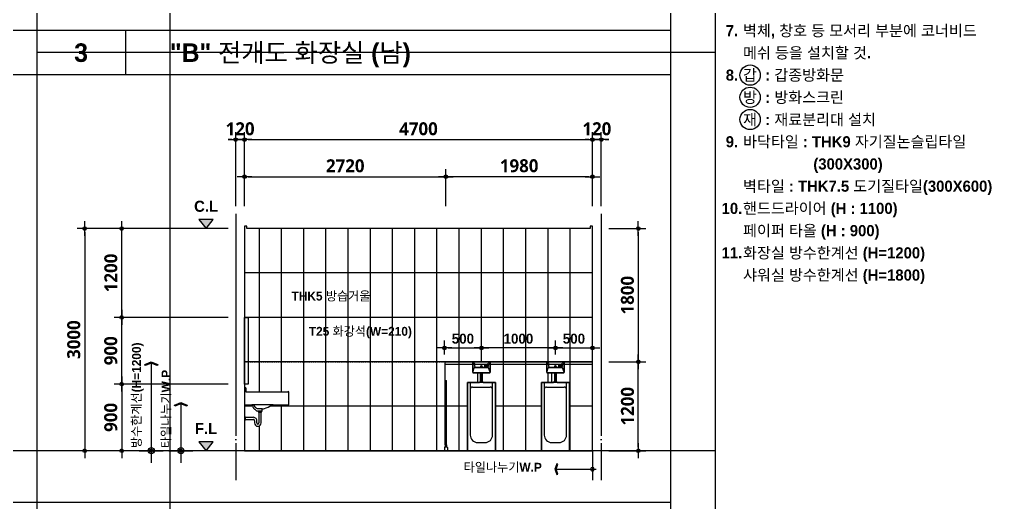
# Model space of a CAD drawing. Header units: millimetres. Extents: x 0 to 336000, y 0 to 30768.
# Drawn here: x 279099 to 292232, y 14950 to 21473 of the extents above; entities that cross this region are included whole.
import ezdxf
from ezdxf.enums import TextEntityAlignment as Align

# ---------------------------------------------------------------- set-up
doc = ezdxf.new("R2010")
doc.units = ezdxf.units.MM
doc.header["$LTSCALE"] = 50
doc.linetypes.add('CEN', pattern=[62, 60, -1, 0, -1])
doc.linetypes.add('HID', pattern=[0.5, 0.25, -0.25])
doc.layers.get('Defpoints').update_dxf_attribs({"color": 153})
for name, color, linetype in [('A-ANNO-DIM', 4, 'Continuous'), ('A-ANNO-GRA1', 7, 'Continuous'), ('A-ANNO-LEAD', 4, 'Continuous'), ('A-ANNO-SYMB', 7, 'Continuous'), ('A-ANNO-TEXT1', 7, 'Continuous'), ('A-ANNO-TITL', 7, 'Continuous'), ('A-CEN', 1, 'CEN'), ('A-FLOR-TOIL-ELE2', 4, 'Continuous'), ('A-FLOR-TOIL-TILE', 8, 'Continuous'), ('A-FLOR-TOIL-WALL', 6, 'Continuous'), ('A-ST-AXIS-DIM', 7, 'Continuous'), ('A-WALL-MASN', 3, 'Continuous'), ('CEN', 1, 'Continuous'), ('DIM', 7, 'Continuous'), ('ELE2', 3, 'Continuous'), ('HID', 7, 'HID'), ('TIL', 8, 'Continuous'), ('TO', 4, 'Continuous')]:
    doc.layers.add(name, color=color, linetype=linetype)
doc.layers.add('G(그리드1)', color=185, linetype='Continuous', plot=False)
doc.layers.add('G(그리드2)', color=235, linetype='Continuous', plot=False)
doc.styles.add('2020음성 1차', font='나눔고딕Bold.ttf')
doc.styles.add('SH_진천_나눔', font='')
doc.styles.get('SH_진천_나눔').set_extended_font_data('NanumGothic', bold=True)
doc.dimstyles.new('SHP 50', dxfattribs={"dimscale": 50, "dimtxt": 3.5, "dimasz": 1, "dimexe": 2, "dimexo": 2, "dimgap": 1, "dimtad": 1, "dimdec": 0, "dimzin": 0, "dimdsep": 46, "dimtxsty": 'SH_진천_나눔', "dimblk": 'DIMDOT', "dimcen": 0.09, "dimclrd": 256, "dimclre": 256, "dimclrt": 3, "dimadec": 0, "dimazin": 1, "dimtfac": 1, "dimtdec": 0, "dimtix": 1, "dimtmove": 2, "dimatfit": 0, "dimldrblk": 'DIMDOT', "dimfxl": 1, "dimtolj": 1, "dimtzin": 0, "dimlwd": -1, "dimlwe": -1, "dimarcsym": 0})
doc.dimstyles.new('SHP 50내부', dxfattribs={"dimscale": 50, "dimtxt": 2.7, "dimasz": 1, "dimexe": 2, "dimexo": 2, "dimgap": 1, "dimtad": 1, "dimdec": 0, "dimzin": 0, "dimdsep": 46, "dimtxsty": '2020음성 1차', "dimblk": 'DIMDOT', "dimcen": 0.09, "dimclrd": 256, "dimclre": 256, "dimclrt": 3, "dimadec": 0, "dimazin": 1, "dimtfac": 1, "dimtdec": 0, "dimtix": 1, "dimtmove": 2, "dimatfit": 0, "dimldrblk": 'DIMDOT', "dimfxl": 1, "dimtolj": 1, "dimtzin": 0, "dimlwd": -1, "dimlwe": -1, "dimarcsym": 0})

# ---------------------------------------------------------------- blocks, each defined once
blk = doc.blocks.new('DIMDOT')
at = {"color": 0}
blk.add_line((-2, 0), (2, 0), dxfattribs=at)
for radius in [0.5, 0.25]:
    blk.add_circle((0, 0), radius, dxfattribs=at)
blk = doc.blocks.new('*D22568')
at = {"layer": 'A-ST-AXIS-DIM'}
for p, q in [((281970, 19850), (281920, 19850)), ((282020, 18950), (282020, 19950)), ((282140, 19850), (282020, 19850)), ((282140, 18950), (282140, 19950)), ((282190, 19850), (282240, 19850))]:
    blk.add_line(p, q, dxfattribs=at)
at = {"layer": 'Defpoints', "color": 0}
for p in [(282020, 19850), (282020, 18850), (282140, 18850)]:
    blk.add_point(p, dxfattribs=at)
at = {"layer": 'A-ST-AXIS-DIM', "linetype": 'ByBlock', "xscale": 50, "yscale": 50, "zscale": 50}
blk.add_blockref('DIMDOT', (282020, 19850), dxfattribs=at)
at = {"layer": 'A-ST-AXIS-DIM', "linetype": 'ByBlock', "xscale": 50, "yscale": 50, "zscale": 50, "rotation": 180}
blk.add_blockref('DIMDOT', (282140, 19850), dxfattribs=at)
at = {"layer": 'A-ST-AXIS-DIM', "color": 3, "insert": (282080, 19996), "char_height": 175, "attachment_point": 5, "style": 'SH_진천_나눔'}
blk.add_mtext('\\A1;120', dxfattribs=at)
blk = doc.blocks.new('*D22569')
at = {"layer": 'A-ST-AXIS-DIM'}
for p, q in [((282140, 18950), (282140, 19950)), ((282190, 19850), (286790, 19850)), ((286840, 18950), (286840, 19950))]:
    blk.add_line(p, q, dxfattribs=at)
at = {"layer": 'Defpoints', "color": 0}
for p in [(286840, 19850), (282140, 18850), (286840, 18850)]:
    blk.add_point(p, dxfattribs=at)
at = {"layer": 'A-ST-AXIS-DIM', "linetype": 'ByBlock', "xscale": 50, "yscale": 50, "zscale": 50, "rotation": 180}
blk.add_blockref('DIMDOT', (282140, 19850), dxfattribs=at)
at = {"layer": 'A-ST-AXIS-DIM', "linetype": 'ByBlock', "xscale": 50, "yscale": 50, "zscale": 50}
blk.add_blockref('DIMDOT', (286840, 19850), dxfattribs=at)
at = {"layer": 'A-ST-AXIS-DIM', "color": 3, "insert": (284490, 19996), "char_height": 175, "attachment_point": 5, "style": 'SH_진천_나눔'}
blk.add_mtext('\\A1;4700', dxfattribs=at)
blk = doc.blocks.new('*D22570')
at = {"layer": 'A-ST-AXIS-DIM'}
for p, q in [((286790, 19850), (286740, 19850)), ((286840, 18950), (286840, 19950)), ((286840, 19850), (286960, 19850)), ((286960, 18950), (286960, 19950)), ((287010, 19850), (287060, 19850))]:
    blk.add_line(p, q, dxfattribs=at)
at = {"layer": 'Defpoints', "color": 0}
for p in [(286960, 19850), (286840, 18850), (286960, 18850)]:
    blk.add_point(p, dxfattribs=at)
at = {"layer": 'A-ST-AXIS-DIM', "linetype": 'ByBlock', "xscale": 50, "yscale": 50, "zscale": 50}
blk.add_blockref('DIMDOT', (286840, 19850), dxfattribs=at)
at = {"layer": 'A-ST-AXIS-DIM', "linetype": 'ByBlock', "xscale": 50, "yscale": 50, "zscale": 50, "rotation": 180}
blk.add_blockref('DIMDOT', (286960, 19850), dxfattribs=at)
at = {"layer": 'A-ST-AXIS-DIM', "color": 3, "insert": (286900, 19996), "char_height": 175, "attachment_point": 5, "style": 'SH_진천_나눔'}
blk.add_mtext('\\A1;120', dxfattribs=at)
blk = doc.blocks.new('*D22571')
at = {"layer": 'A-ST-AXIS-DIM'}
for p, q in [((281920, 18650), (279880, 18650)), ((279980, 18600), (279980, 15700)), ((281920, 15650), (279880, 15650))]:
    blk.add_line(p, q, dxfattribs=at)
at = {"layer": 'Defpoints', "color": 0}
for p in [(282020, 18650), (279980, 15650), (282020, 15650)]:
    blk.add_point(p, dxfattribs=at)
at = {"layer": 'A-ST-AXIS-DIM', "linetype": 'ByBlock', "xscale": 50, "yscale": 50, "zscale": 50}
for p, rotation in [((279980, 18650), 90), ((279980, 15650), 270)]:
    blk.add_blockref('DIMDOT', p, dxfattribs=dict(at, rotation=rotation))
at = {"layer": 'A-ST-AXIS-DIM', "color": 3, "insert": (279833, 17150), "char_height": 175, "attachment_point": 5, "rotation": 90, "style": 'SH_진천_나눔'}
blk.add_mtext('\\A1;3000', dxfattribs=at)
blk = doc.blocks.new('*D22572')
at = {"layer": 'A-ST-AXIS-DIM'}
for p, q in [((281920, 18650), (280380, 18650)), ((280480, 17500), (280480, 18600)), ((281920, 17450), (280380, 17450))]:
    blk.add_line(p, q, dxfattribs=at)
at = {"layer": 'Defpoints', "color": 0}
for p in [(280480, 18650), (282020, 18650), (282020, 17450)]:
    blk.add_point(p, dxfattribs=at)
at = {"layer": 'A-ST-AXIS-DIM', "linetype": 'ByBlock', "xscale": 50, "yscale": 50, "zscale": 50}
for p, rotation in [((280480, 18650), 90), ((280480, 17450), 270)]:
    blk.add_blockref('DIMDOT', p, dxfattribs=dict(at, rotation=rotation))
at = {"layer": 'A-ST-AXIS-DIM', "color": 3, "insert": (280334, 18050), "char_height": 175, "attachment_point": 5, "rotation": 90, "style": 'SH_진천_나눔'}
blk.add_mtext('\\A1;1200', dxfattribs=at)
blk = doc.blocks.new('*D22573')
at = {"layer": 'A-ST-AXIS-DIM'}
for p, q in [((281920, 16550), (280380, 16550)), ((280480, 16500), (280480, 15700)), ((281920, 15650), (280380, 15650))]:
    blk.add_line(p, q, dxfattribs=at)
at = {"layer": 'Defpoints', "color": 0}
for p in [(282020, 16550), (280480, 15650), (282020, 15650)]:
    blk.add_point(p, dxfattribs=at)
at = {"layer": 'A-ST-AXIS-DIM', "linetype": 'ByBlock', "xscale": 50, "yscale": 50, "zscale": 50}
for p, rotation in [((280480, 16550), 90), ((280480, 15650), 270)]:
    blk.add_blockref('DIMDOT', p, dxfattribs=dict(at, rotation=rotation))
at = {"layer": 'A-ST-AXIS-DIM', "color": 3, "insert": (280333, 16100), "char_height": 175, "attachment_point": 5, "rotation": 90, "style": 'SH_진천_나눔'}
blk.add_mtext('\\A1;900', dxfattribs=at)
blk = doc.blocks.new('*D22574')
at = {"layer": 'A-ST-AXIS-DIM'}
for p, q in [((287060, 16850), (287560, 16850)), ((287460, 15700), (287460, 16800)), ((287060, 15650), (287560, 15650))]:
    blk.add_line(p, q, dxfattribs=at)
at = {"layer": 'Defpoints', "color": 0}
for p in [(286960, 16850), (287460, 16850), (286960, 15650)]:
    blk.add_point(p, dxfattribs=at)
at = {"layer": 'A-ST-AXIS-DIM', "linetype": 'ByBlock', "xscale": 50, "yscale": 50, "zscale": 50}
for p, rotation in [((287460, 16850), 90), ((287460, 15650), 270)]:
    blk.add_blockref('DIMDOT', p, dxfattribs=dict(at, rotation=rotation))
at = {"layer": 'A-ST-AXIS-DIM', "color": 3, "insert": (287314, 16250), "char_height": 175, "attachment_point": 5, "rotation": 90, "style": 'SH_진천_나눔'}
blk.add_mtext('\\A1;1200', dxfattribs=at)
blk = doc.blocks.new('*D22575')
at = {"layer": 'A-ST-AXIS-DIM'}
for p, q in [((287060, 18650), (287560, 18650)), ((287460, 18600), (287460, 16900)), ((287060, 16850), (287560, 16850))]:
    blk.add_line(p, q, dxfattribs=at)
at = {"layer": 'Defpoints', "color": 0}
for p in [(286960, 18650), (286960, 16850), (287460, 16850)]:
    blk.add_point(p, dxfattribs=at)
at = {"layer": 'A-ST-AXIS-DIM', "linetype": 'ByBlock', "xscale": 50, "yscale": 50, "zscale": 50}
for p, rotation in [((287460, 18650), 90), ((287460, 16850), 270)]:
    blk.add_blockref('DIMDOT', p, dxfattribs=dict(at, rotation=rotation))
at = {"layer": 'A-ST-AXIS-DIM', "color": 3, "insert": (287313, 17750), "char_height": 175, "attachment_point": 5, "rotation": 90, "style": 'SH_진천_나눔'}
blk.add_mtext('\\A1;1800', dxfattribs=at)
blk = doc.blocks.new('*D22576')
at = {"layer": 'A-ST-AXIS-DIM'}
for p, q in [((284860, 18950), (284860, 19450)), ((286840, 18950), (286840, 19450)), ((286790, 19350), (284910, 19350))]:
    blk.add_line(p, q, dxfattribs=at)
at = {"layer": 'Defpoints', "color": 0}
for p in [(284860, 19350), (284860, 18850), (286840, 18850)]:
    blk.add_point(p, dxfattribs=at)
at = {"layer": 'A-ST-AXIS-DIM', "linetype": 'ByBlock', "xscale": 50, "yscale": 50, "zscale": 50, "rotation": 180}
blk.add_blockref('DIMDOT', (284860, 19350), dxfattribs=at)
at = {"layer": 'A-ST-AXIS-DIM', "linetype": 'ByBlock', "xscale": 50, "yscale": 50, "zscale": 50}
blk.add_blockref('DIMDOT', (286840, 19350), dxfattribs=at)
at = {"layer": 'A-ST-AXIS-DIM', "color": 3, "insert": (285850, 19497), "char_height": 175, "attachment_point": 5, "style": 'SH_진천_나눔'}
blk.add_mtext('\\A1;1980', dxfattribs=at)
blk = doc.blocks.new('ARROWX')
blk.add_lwpolyline([(-0.2, -0.5), (-0.293, -0.463), (-0.108, 0), (-0.293, 0.463), (-0.2, 0.5), (0, 0)], close=True)
for points in [[(-0.2, 0.5), (-0.293, 0.463), (0, 0), (-0.108, 0)], [(0, 0), (-0.108, 0), (-0.2, -0.5), (-0.293, -0.463)]]:
    blk.add_solid(points)
blk = doc.blocks.new('Z_DOT')
at = {"layer": 'DIM', "color": 0}
for p, q in [((0, -3), (0, 3)), ((-3, 0), (3, 0))]:
    blk.add_line(p, q, dxfattribs=at)
for radius in [0.75, 0.375]:
    blk.add_circle((0, 0), radius, dxfattribs=at)
blk = doc.blocks.new('*D22577')
at = {"layer": 'A-ANNO-DIM'}
for p, q in [((286340, 16950), (286340, 17138)), ((286840, 16950), (286840, 17138)), ((286390, 17038), (286790, 17038))]:
    blk.add_line(p, q, dxfattribs=at)
at = {"layer": 'Defpoints', "color": 0}
for p in [(286840, 17038), (286340, 16850), (286840, 16850)]:
    blk.add_point(p, dxfattribs=at)
at = {"layer": 'A-ANNO-DIM', "linetype": 'ByBlock', "xscale": 50, "yscale": 50, "zscale": 50, "rotation": 180}
blk.add_blockref('DIMDOT', (286340, 17038), dxfattribs=at)
at = {"layer": 'A-ANNO-DIM', "linetype": 'ByBlock', "xscale": 50, "yscale": 50, "zscale": 50}
blk.add_blockref('DIMDOT', (286840, 17038), dxfattribs=at)
at = {"layer": 'A-ANNO-DIM', "color": 3, "insert": (286590, 17162), "char_height": 135, "attachment_point": 5, "style": '2020음성 1차'}
blk.add_mtext('\\A1;500', dxfattribs=at)
blk = doc.blocks.new('*D22578')
at = {"layer": 'A-ANNO-DIM'}
for p, q in [((285340, 16950), (285340, 17138)), ((286340, 16950), (286340, 17138)), ((286290, 17038), (285390, 17038))]:
    blk.add_line(p, q, dxfattribs=at)
at = {"layer": 'Defpoints', "color": 0}
for p in [(285340, 17038), (285340, 16850), (286340, 16850)]:
    blk.add_point(p, dxfattribs=at)
at = {"layer": 'A-ANNO-DIM', "linetype": 'ByBlock', "xscale": 50, "yscale": 50, "zscale": 50, "rotation": 180}
blk.add_blockref('DIMDOT', (285340, 17038), dxfattribs=at)
at = {"layer": 'A-ANNO-DIM', "linetype": 'ByBlock', "xscale": 50, "yscale": 50, "zscale": 50}
blk.add_blockref('DIMDOT', (286340, 17038), dxfattribs=at)
at = {"layer": 'A-ANNO-DIM', "color": 3, "insert": (285840, 17162), "char_height": 135, "attachment_point": 5, "style": '2020음성 1차'}
blk.add_mtext('\\A1;1000', dxfattribs=at)
blk = doc.blocks.new('*D22579')
at = {"layer": 'A-ANNO-DIM'}
for p, q in [((284840, 16950), (284840, 17138)), ((285340, 16950), (285340, 17138)), ((284890, 17038), (285290, 17038))]:
    blk.add_line(p, q, dxfattribs=at)
at = {"layer": 'Defpoints', "color": 0}
for p in [(285340, 17038), (284840, 16850), (285340, 16850)]:
    blk.add_point(p, dxfattribs=at)
at = {"layer": 'A-ANNO-DIM', "linetype": 'ByBlock', "xscale": 50, "yscale": 50, "zscale": 50, "rotation": 180}
blk.add_blockref('DIMDOT', (284840, 17038), dxfattribs=at)
at = {"layer": 'A-ANNO-DIM', "linetype": 'ByBlock', "xscale": 50, "yscale": 50, "zscale": 50}
blk.add_blockref('DIMDOT', (285340, 17038), dxfattribs=at)
at = {"layer": 'A-ANNO-DIM', "color": 3, "insert": (285090, 17162), "char_height": 135, "attachment_point": 5, "style": '2020음성 1차'}
blk.add_mtext('\\A1;500', dxfattribs=at)
blk = doc.blocks.new('*D22580')
at = {"layer": 'A-ST-AXIS-DIM'}
for p, q in [((282140, 18950), (282140, 19450)), ((284860, 18950), (284860, 19450)), ((282190, 19350), (284810, 19350))]:
    blk.add_line(p, q, dxfattribs=at)
at = {"layer": 'Defpoints', "color": 0}
for p in [(284860, 19350), (282140, 18850), (284860, 18850)]:
    blk.add_point(p, dxfattribs=at)
at = {"layer": 'A-ST-AXIS-DIM', "linetype": 'ByBlock', "xscale": 50, "yscale": 50, "zscale": 50, "rotation": 180}
blk.add_blockref('DIMDOT', (282140, 19350), dxfattribs=at)
at = {"layer": 'A-ST-AXIS-DIM', "linetype": 'ByBlock', "xscale": 50, "yscale": 50, "zscale": 50}
blk.add_blockref('DIMDOT', (284860, 19350), dxfattribs=at)
at = {"layer": 'A-ST-AXIS-DIM', "color": 3, "insert": (283500, 19496), "char_height": 175, "attachment_point": 5, "style": 'SH_진천_나눔'}
blk.add_mtext('\\A1;2720', dxfattribs=at)
blk = doc.blocks.new('*D22581')
at = {"layer": 'A-ST-AXIS-DIM'}
for p, q in [((281920, 17450), (280380, 17450)), ((280480, 16600), (280480, 17400)), ((281920, 16550), (280380, 16550))]:
    blk.add_line(p, q, dxfattribs=at)
at = {"layer": 'Defpoints', "color": 0}
for p in [(280480, 17450), (282020, 17450), (282020, 16550)]:
    blk.add_point(p, dxfattribs=at)
at = {"layer": 'A-ST-AXIS-DIM', "linetype": 'ByBlock', "xscale": 50, "yscale": 50, "zscale": 50}
for p, rotation in [((280480, 17450), 90), ((280480, 16550), 270)]:
    blk.add_blockref('DIMDOT', p, dxfattribs=dict(at, rotation=rotation))
at = {"layer": 'A-ST-AXIS-DIM', "color": 3, "insert": (280333, 17000), "char_height": 175, "attachment_point": 5, "rotation": 90, "style": 'SH_진천_나눔'}
blk.add_mtext('\\A1;900', dxfattribs=at)
blk = doc.blocks.new('_CIDOTB')
at = {"color": 0, "linetype": 'ByBlock'}
blk.add_line((2, 0), (-1, 0), dxfattribs=at)
blk.add_circle((0, 0), 0.5, dxfattribs=at)

msp = doc.modelspace()

# ---------------------------------------------------------------- hatches: boundary and pattern name
at = {"layer": 'A-ANNO-SYMB', "transparency": 33554687}
h = msp.add_hatch(color=256, dxfattribs=at)
h.dxf.hatch_style = 1
h.paths.add_polyline_path([(281715.5, 18770.5), (281524.5, 18770.5), (281620, 18650)])
h = msp.add_hatch(color=256, dxfattribs=at)
h.dxf.hatch_style = 1
h.paths.add_polyline_path([(281715.5, 15770.5), (281524.5, 15770.5), (281620, 15650)])

# ---------------------------------------------------------------- linework, layer by layer
at = {"layer": 'A-ANNO-GRA1'}
for p, q in [((279331.3, 27100), (279331.3, 1600)), ((287900, 21325), (270762.6, 21325)), ((280531.3, 21325), (280531.3, 20725)), ((287900, 20725), (270762.6, 20725)), ((287900, 14950), (270762.6, 14950))]:
    msp.add_line(p, q, dxfattribs=at)
msp.add_lwpolyline([(253625.2, 27100), (253625.2, 1600), (287900, 1600), (287900, 27100)], close=True, dxfattribs=at)
at = {"layer": 'A-ANNO-LEAD'}
for points in [[(282170.5, 17305.8, 0, 40, 0), (282237.4, 17405.4, 0, 0, 0), (282459.3, 17736.4, 0, 0, 0), (282709.3, 17736.4, 0, 0, 0)], [(285085.9, 16831.3, 0, 40, 0), (285019.1, 16931, 0, 0, 0), (284797.1, 17262, 0, 0, 0), (284547.1, 17262, 0, 0, 0)]]:
    msp.add_lwpolyline(points, format="xyseb", dxfattribs=at)
at = {"layer": 'A-ANNO-SYMB'}
for p, q in [((280880, 16831.4), (280880, 15751.4)), ((281280, 16275.4), (281280, 15812)), ((286353.9, 15400), (286740, 15400))]:
    msp.add_line(p, q, dxfattribs=at)
at = {"layer": 'A-ANNO-SYMB', "transparency": 33554687}
for points in [[(281715.5, 18770.5), (281524.5, 18770.5), (281620, 18650)], [(281715.5, 15770.5), (281524.5, 15770.5), (281620, 15650)]]:
    msp.add_lwpolyline(points, close=True, dxfattribs=at)
at = {"layer": 'A-ANNO-SYMB'}
for centre in [(288970.4, 20721.8), (288970.4, 20421.8), (288970.4, 20121.8)]:
    msp.add_circle(centre, 136.9, dxfattribs=at)
at = {"layer": 'A-CEN'}
for p, q in [((282020, 18850), (282020, 15250)), ((286960, 18850), (286960, 15250))]:
    msp.add_line(p, q, dxfattribs=at)
at = {"layer": 'A-FLOR-TOIL-ELE2'}
for p, q in [((284850, 16600), (284850, 16820)), ((285222.5, 16710), (285222.5, 16840)), ((285232.5, 16850), (285447.5, 16850)), ((285260.6, 16818.5), (285419.4, 16818.5)), ((285457.5, 16840), (285457.5, 16710)), ((286222.5, 16710), (286222.5, 16840)), ((286232.5, 16850), (286447.5, 16850)), ((286260.6, 16818.5), (286419.4, 16818.5)), ((286457.5, 16840), (286457.5, 16710)), ((285222.5, 16710), (285243.7, 16768.4)), ((285447.5, 16700), (285232.5, 16700)), ((285250.6, 16785), (285250.6, 16808.5)), ((285253.1, 16775), (285426.9, 16775)), ((285416.9, 16775), (285258.1, 16775)), ((285290, 16570), (285290, 16700)), ((285330, 16585), (285330, 16700)), ((285330, 16700), (285350, 16700)), ((285350, 16700), (285350, 16585)), ((285386.5, 16787.4), (285386.5, 16806.2)), ((285388.5, 16808.2), (285420.1, 16808.2)), ((285420.1, 16785.4), (285388.5, 16785.4)), ((285422.1, 16806.2), (285422.1, 16787.4)), ((285429.4, 16808.5), (285429.4, 16785)), ((285457.5, 16710), (285436.3, 16768.4)), ((286222.5, 16710), (286243.7, 16768.4)), ((286447.5, 16700), (286232.5, 16700)), ((286250.6, 16785), (286250.6, 16808.5)), ((286253.1, 16775), (286426.9, 16775)), ((286416.9, 16775), (286258.1, 16775)), ((286290, 16570), (286290, 16700)), ((286330, 16585), (286330, 16700)), ((286330, 16700), (286350, 16700)), ((286350, 16700), (286350, 16585)), ((286386.5, 16787.4), (286386.5, 16806.2)), ((286388.5, 16808.2), (286420.1, 16808.2)), ((286420.1, 16785.4), (286388.5, 16785.4)), ((286422.1, 16806.2), (286422.1, 16787.4)), ((286429.4, 16808.5), (286429.4, 16785)), ((286457.5, 16710), (286436.3, 16768.4)), ((285150, 16570), (285315, 16570)), ((285150, 15650), (285150, 16570)), ((285315, 16570), (285320, 16580)), ((285365, 16570), (285315, 16570)), ((285320, 16580), (285325, 16580)), ((285320, 16580), (285360, 16580)), ((285325, 16585), (285330, 16585)), ((285325, 16580), (285325, 16585)), ((285325, 16585), (285355, 16585)), ((285350, 16585), (285355, 16585)), ((285355, 16585), (285355, 16580)), ((285355, 16580), (285360, 16580)), ((285360, 16580), (285365, 16570)), ((285365, 16570), (285530, 16570)), ((285530, 16570), (285530, 15650)), ((286150, 16570), (286315, 16570)), ((286150, 15650), (286150, 16570)), ((286315, 16570), (286320, 16580)), ((286365, 16570), (286315, 16570)), ((286320, 16580), (286325, 16580)), ((286320, 16580), (286360, 16580)), ((286325, 16585), (286330, 16585)), ((286325, 16580), (286325, 16585)), ((286325, 16585), (286355, 16585)), ((286350, 16585), (286355, 16585)), ((286355, 16585), (286355, 16580)), ((286355, 16580), (286360, 16580)), ((286360, 16580), (286365, 16570)), ((286365, 16570), (286530, 16570)), ((286530, 16570), (286530, 15650)), ((285220, 16510), (285460, 16510)), ((286220, 16510), (286460, 16510)), ((285530, 15650), (285150, 15650)), ((286530, 15650), (286150, 15650))]:
    msp.add_line(p, q, dxfattribs=at)
for points in [[(285330, 16700), (285330, 16585), (285325, 16585), (285325, 16580), (285320, 16580), (285315, 16570), (285150, 16570), (285150, 15650), (285530, 15650), (285530, 16570), (285365, 16570), (285360, 16580), (285355, 16580), (285355, 16585), (285350, 16585), (285350, 16700), (285447.5, 16700, 0.4142136), (285457.5, 16710), (285457.5, 16840, 0.4142136), (285447.5, 16850), (285232.5, 16850, 0.4142136), (285222.5, 16840), (285222.5, 16710, 0.4142136), (285232.5, 16700)], [(286330, 16700), (286330, 16585), (286325, 16585), (286325, 16580), (286320, 16580), (286315, 16570), (286150, 16570), (286150, 15650), (286530, 15650), (286530, 16570), (286365, 16570), (286360, 16580), (286355, 16580), (286355, 16585), (286350, 16585), (286350, 16700), (286447.5, 16700, 0.4142136), (286457.5, 16710), (286457.5, 16840, 0.4142136), (286447.5, 16850), (286232.5, 16850, 0.4142136), (286222.5, 16840), (286222.5, 16710, 0.4142136), (286232.5, 16700)]]:
    msp.add_lwpolyline(points, format="xyb", close=True, dxfattribs=at)
for points in [[(285190, 16570), (285190, 15860, 0.4142136), (285290, 15760), (285390, 15760, 0.4142136), (285490, 15860), (285490, 16570)], [(286190, 16570), (286190, 15860, 0.4142136), (286290, 15760), (286390, 15760, 0.4142136), (286490, 15860), (286490, 16570)]]:
    msp.add_lwpolyline(points, format="xyb", dxfattribs=at)
for centre in [(285340, 16789.7), (286340, 16789.7)]:
    msp.add_circle(centre, 8.71, dxfattribs=at)
for centre, radius, start, end in [((285232.5, 16840), 10, 90, 180), ((285273.2, 16857), 53.5, 198.52924, 244.97378), ((285281.4, 16867), 51.8, 199.11635, 249.25923), ((285260.6, 16808.5), 10, 90, 180), ((285398.6, 16867), 51.8, 290.74077, 340.88365), ((285419.4, 16808.5), 10, 0, 90), ((285406.8, 16857), 53.5, 295.02622, 341.47076), ((285447.5, 16840), 10, 0, 90), ((286232.5, 16840), 10, 90, 180), ((286273.2, 16857), 53.5, 198.52924, 244.97378), ((286281.4, 16867), 51.8, 199.11635, 249.25923), ((286260.6, 16808.5), 10, 90, 180), ((286398.6, 16867), 51.8, 290.74077, 340.88365), ((286419.4, 16808.5), 10, 0, 90), ((286406.8, 16857), 53.5, 295.02622, 341.47076), ((286447.5, 16840), 10, 0, 90), ((285232.5, 16710), 10, 180, 270), ((285253.1, 16765), 10, 90, 160.06746), ((285260.6, 16785), 10, 180, 270), ((285388.5, 16806.2), 2, 90, 180), ((285388.5, 16787.4), 2, 180, 270), ((285419.4, 16785), 10, 270, 0), ((285420.1, 16806.2), 2, 0, 90), ((285420.1, 16787.4), 2, 270, 0), ((285426.9, 16765), 10, 19.93254, 90), ((285447.5, 16710), 10, 270, 0), ((286232.5, 16710), 10, 180, 270), ((286253.1, 16765), 10, 90, 160.06746), ((286260.6, 16785), 10, 180, 270), ((286388.5, 16806.2), 2, 90, 180), ((286388.5, 16787.4), 2, 180, 270), ((286419.4, 16785), 10, 270, 0), ((286420.1, 16806.2), 2, 0, 90), ((286420.1, 16787.4), 2, 270, 0), ((286426.9, 16765), 10, 19.93254, 90), ((286447.5, 16710), 10, 270, 0), ((285220, 16480), 30, 90, 180), ((285460, 16480), 30, 0, 90), ((286220, 16480), 30, 90, 180), ((286460, 16480), 30, 0, 90)]:
    msp.add_arc(centre, radius, start, end, dxfattribs=at)
at = {"layer": 'A-FLOR-TOIL-TILE'}
for p, q in [((282340, 16440), (282340, 18650)), ((282640, 16440), (282640, 18650)), ((282940, 15650), (282940, 18650)), ((283240, 15650), (283240, 18650)), ((283540, 15650), (283540, 18650)), ((283840, 15650), (283840, 18650)), ((284140, 15650), (284140, 18650)), ((284440, 15650), (284440, 18650)), ((284740, 15650), (284740, 18650)), ((285040, 15650), (285040, 18650)), ((285340, 16850), (285340, 18650)), ((285640, 15650), (285640, 18650)), ((285940, 15650), (285940, 18650)), ((286240, 16850), (286240, 18650)), ((286540, 15650), (286540, 18650)), ((286840, 18050), (282140, 18050)), ((286840, 17450), (282140, 17450)), ((286840, 16850), (282140, 16850)), ((286240, 16570), (286240, 16700)), ((282247.6, 16250), (282140, 16250)), ((284850, 16250), (282483.3, 16250)), ((282640, 15650), (282640, 16270)), ((285150, 16250), (284870, 16250)), ((286150, 16250), (285530, 16250)), ((286840, 16250), (286530, 16250)), ((282340, 15650), (282340, 15984.7))]:
    msp.add_line(p, q, dxfattribs=at)
at = {"layer": 'A-FLOR-TOIL-WALL'}
for p, q in [((284850, 16600), (284870, 16600)), ((284850, 15730), (284850, 16600)), ((284870, 15730), (284870, 16600)), ((284840, 15695), (284840, 15650)), ((284840, 15650), (284880, 15650)), ((284875, 15700), (284845, 15700)), ((284850, 15730), (284870, 15730)), ((284850, 15730), (284860, 15730)), ((284850, 15730), (284850, 15700)), ((284870, 15730), (284870, 15700)), ((284880, 15695), (284880, 15650)), ((284880, 15695), (284880, 15650))]:
    msp.add_line(p, q, dxfattribs=at)
for centre, start, end in [((284845, 15695), 90, 180), ((284875, 15695), 0, 90)]:
    msp.add_arc(centre, 5, start, end, dxfattribs=at)
at = {"layer": 'A-WALL-MASN'}
for p, q in [((284850, 16850), (286840, 16850)), ((284850, 16820), (284850, 16850)), ((284850, 16820), (285222.5, 16820)), ((285457.5, 16820), (286222.5, 16820)), ((286457.5, 16820), (286840, 16820))]:
    msp.add_line(p, q, dxfattribs=at)
at = {"layer": 'CEN'}
msp.add_line((286840, 15650), (286840, 15250), dxfattribs=at)
at = {"layer": 'Defpoints'}
msp.add_lwpolyline([(253025.2, 28700), (288500, 28700), (288500, 1000), (253025.2, 1000)], close=True, dxfattribs=at)
at = {"layer": 'ELE2'}
msp.add_lwpolyline([(286840, 18650), (286840, 18680), (286810, 18680), (286810, 18650), (282170, 18650), (282170, 18680), (282140, 18680), (282140, 18650), (282140, 15650), (286840, 15650)], close=True, dxfattribs=at)
at = {"layer": 'G(그리드1)'}
msp.add_line((288500, 15650), (270762.6, 15650), dxfattribs=at)
at = {"layer": 'G(그리드2)'}
for p, q in [((281131.3, 27100), (281131.3, 1000)), ((288500, 21025), (279331.3, 21025))]:
    msp.add_line(p, q, dxfattribs=at)
at = {"layer": 'HID'}
msp.add_line((282140, 16850), (286840, 16850), dxfattribs=at)
at = {"layer": 'TIL'}
msp.add_line((282140, 16850), (282140, 16850), dxfattribs=at)
msp.add_line((282140, 16850), (282140, 16850), dxfattribs=at)
at = {"layer": 'TO'}
for p, q in [((282140, 16850), (282140, 16850)), ((282150, 16500), (282140, 16500)), ((282140, 16500), (282140, 16270)), ((282160, 16440), (282160, 16490)), ((282720, 16440), (282160, 16440)), ((282740, 16270), (282740, 16440)), ((282140, 16270), (282237.7, 16270)), ((282525.7, 16270), (282237.7, 16270)), ((282320, 16185), (282325, 16185)), ((282325, 16185), (282325, 16175)), ((282325, 16175), (282330, 16175)), ((282370, 16175), (282330, 16175)), ((282330, 16175), (282330, 16165)), ((282330, 16165), (282335, 16165)), ((282335, 16165), (282335, 16025)), ((282365, 16165), (282335, 16165)), ((282365, 16025), (282365, 16165)), ((282365, 16165), (282370, 16165)), ((282370, 16165), (282370, 16175)), ((282370, 16175), (282375, 16175)), ((282375, 16175), (282375, 16185)), ((282375, 16185), (282380, 16185)), ((282380, 16195), (282380, 16215)), ((282380, 16185), (282380, 16195)), ((282525.7, 16270), (282740, 16270)), ((282140, 16115), (282140, 16055)), ((282150, 16110), (282140, 16115)), ((282140, 16055), (282150, 16060)), ((282150, 16100), (282150, 16110)), ((282150, 16100), (282150, 16070)), ((282250, 16100), (282150, 16100)), ((282150, 16060), (282150, 16070)), ((282150, 16070), (282255, 16070)), ((282275, 16055), (282275, 16025)), ((282305, 16025), (282305, 16055))]:
    msp.add_line(p, q, dxfattribs=at)
msp.add_lwpolyline([(282190, 17450), (282190, 16550), (282140, 16550), (282140, 17450)], close=True, dxfattribs=at)
for points in [[(282380, 16215), (282350, 16215), (282320, 16215, -0.1164338), (282314.1, 16216.4, -0.0425052), (282300, 16225, -0.0379763), (282285.3, 16237.6, -0.0806116), (282280, 16245), (282267.5, 16270)], [(282375, 16185), (282350, 16185), (282325, 16185, -0.0091466)]]:
    msp.add_lwpolyline(points, format="xyb", dxfattribs=at)
for centre, radius, start, end in [((282150, 16490), 10, 0, 90), ((282730, 16440), 10, 0, 180), ((282365.9, 16325.6), 139.7, 203.44196, 205.6975), ((283780, 17006.1), 1709, 205.6975, 206.56505), ((282385.6, 16308.9), 150, 206.56505, 209.49345), ((282348.6, 16287.9), 107.5, 209.49345, 216.8699), ((282319.3, 16266), 70.9, 216.8699, 225.95727), ((282304.1, 16250.2), 49, 225.95727, 238.47805), ((282232.4, 16133.5), 88, 49.14379, 58.47805), ((282259.1, 16164.2), 47.3, 38.98998, 49.14379), ((282313.3, 16208.2), 22.6, 218.98998, 233.71212), ((282302.7, 16193.7), 4.63, 233.71212, 255.96376), ((282426.7, 16689.5), 515.7, 255.96376, 258.05974), ((282380, 16301.7), 86.7, 270, 289.79888), ((282054.5, 17205.8), 1047.6, 289.79888, 295.46834), ((281584.1, 18193.5), 2141.7, 295.46834, 296.08356), ((282259.1, 16055), 45.9, 0, 101.42119), ((282259.4, 16055), 15.6, 0, 106.2602), ((282320, 16025), 45, 180, 0), ((282320, 16025), 15, 180, 0)]:
    msp.add_arc(centre, radius, start, end, dxfattribs=at)

# ---------------------------------------------------------------- block references
at = {"layer": 'A-ANNO-SYMB'}
for name, p, xscale, yscale, zscale, rotation in [('ARROWX', (280880, 16850), 172.7999999999884, 172.7999999999884, 172.7999999999884, 90), ('ARROWX', (281280, 16301.2), 172.7999999999884, 172.7999999999884, 172.7999999999884, 90), ('Z_DOT', (280880, 15650), 54, 54, 54, 270), ('Z_DOT', (281280, 15650), 54, 54, 54, 270)]:
    msp.add_blockref(name, p, dxfattribs=dict(at, xscale=xscale, yscale=yscale, zscale=zscale, rotation=rotation))
for name, p, xscale, yscale, zscale in [('ARROWX', (286332.3, 15400), -144, 144, 144), ('_CIDOTB', (286840, 15400), -50, 50, 50)]:
    msp.add_blockref(name, p, dxfattribs=dict(at, xscale=xscale, yscale=yscale, zscale=zscale))

# ---------------------------------------------------------------- texts
at = {"layer": 'A-ANNO-TEXT1', "style": '2020음성 1차'}
for s, height, p in [('3', 250, (279931.3, 21025)), ('C.L', 150, (281620, 18950.5)), ('F.L', 150, (281620, 15950.5))]:
    msp.add_text(s, height=height, dxfattribs=at).set_placement(p, align=Align.MIDDLE_CENTER)
for s, height, p in [('"B" 전개도 화장실 (남)', 250, (281131.3, 21025)), ('T25 화강석(W=210)', 120, (283008.2, 17262)), ('타일나누기W.P', 120, (285100.7, 15426.4))]:
    msp.add_text(s, height=height, dxfattribs=at).set_placement(p, align=Align.MIDDLE_LEFT)
msp.add_text('THK5 방습거울', height=120, dxfattribs=at).set_placement((282774.6, 17677.8))
for s, p in [('방수한계선(H=1200)', (280739.8, 15684.9)), ('타일나누기W.P', (281139.8, 15684.9))]:
    msp.add_text(s, height=120, rotation=90, dxfattribs=at).set_placement(p)
at = {"layer": 'A-ANNO-TITL', "style": '2020음성 1차'}
for s, p in [('벽체, 창호 등 모서리 부분에 코너비드', (288874.8, 21321.8)), ('메쉬 등을 설치할 것.', (288874.8, 21021.8)), ('갑  : 갑종방화문', (288874.8, 20721.8)), ('방  : 방화스크린', (288874.8, 20421.8)), ('재  : 재료분리대 설치', (288874.8, 20121.8))]:
    msp.add_text(s, height=150, dxfattribs=at).set_placement(p, align=Align.MIDDLE_LEFT)
for s, p in [('7.', (288724.8, 21321.8)), ('8.', (288724.8, 20721.8)), ('9.', (288724.8, 19821.8)), ('10.', (288724.8, 18921.8)), ('11.', (288724.8, 18321.8))]:
    msp.add_text(s, height=150, dxfattribs=at).set_placement(p, align=Align.MIDDLE_CENTER)
at = {"layer": 'A-ANNO-TITL', "color": 0, "style": '2020음성 1차'}
for s, p in [('바닥타일 : THK9 자기질논슬립타일', (288874.8, 19821.8)), ('(300X300)', (289824.8, 19521.8)), ('벽타일 : THK7.5 도기질타일(300X600)', (288874.8, 19221.8)), ('핸드드라이어 (H : 1100)', (288874.8, 18921.8)), ('페이퍼 타올 (H : 900)', (288874.8, 18621.8)), ('화장실 방수한계선 (H=1200)', (288874.8, 18321.8)), ('샤워실 방수한계선 (H=1800)', (288874.8, 18021.8))]:
    msp.add_text(s, height=150, dxfattribs=at).set_placement(p, align=Align.MIDDLE_LEFT)

# ---------------------------------------------------------------- dimensions: what is measured, and where the dimension line sits
at = {"layer": 'A-ANNO-DIM'}
for p1, angle, picture, middle in [((284840, 16850), 0, '*D22579', (285090, 17162.4)), ((286340, 16850), 180, '*D22578', (285840, 17162.2))]:
    dim = msp.add_linear_dim(base=(285340, 17038.2), p1=p1, p2=(285340, 16850), angle=angle, dimstyle='SHP 50내부', override={"dimtxsty": '2020음성 1차', "dimldrblk": 'DIMDOT'}, dxfattribs=at)
    dim.commit()
    dim.dimension.update_dxf_attribs({"geometry": picture, "text_midpoint": middle})
dim = msp.add_linear_dim(base=(286840, 17038.2), p1=(286340, 16850), p2=(286840, 16850), dimstyle='SHP 50내부', override={"dimtxsty": '2020음성 1차', "dimldrblk": 'DIMDOT'}, dxfattribs=at)
dim.commit()
dim.dimension.update_dxf_attribs({"geometry": '*D22577', "text_midpoint": (286590, 17162.4)})
at = {"layer": 'A-ST-AXIS-DIM'}
for base, p1, p2, picture, middle in [((282020, 19850), (282140, 18850), (282020, 18850), '*D22568', (282080, 19996.2)), ((284860, 19350), (286840, 18850), (284860, 18850), '*D22576', (285850, 19496.6))]:
    dim = msp.add_linear_dim(base=base, p1=p1, p2=p2, dimstyle='SHP 50', override={"dimtxsty": 'SH_진천_나눔', "dimldrblk": 'DIMDOT'}, dxfattribs=at)
    dim.commit()
    dim.dimension.update_dxf_attribs({"geometry": picture, "text_midpoint": middle})
for base, p1, p2, angle, picture, middle in [((286840, 19850), (282140, 18850), (286840, 18850), 180, '*D22569', (284490, 19996)), ((286960, 19850), (286840, 18850), (286960, 18850), 180, '*D22570', (286900, 19996.2)), ((284860, 19350), (282140, 18850), (284860, 18850), 180, '*D22580', (283500, 19496.2)), ((279980, 15650), (282020, 18650), (282020, 15650), 270, '*D22571', (279833.4, 17150)), ((280480, 18650), (282020, 17450), (282020, 18650), 90, '*D22572', (280333.8, 18050)), ((287460, 16850), (286960, 18650), (286960, 16850), 270, '*D22575', (287313.4, 17750)), ((280480, 17450), (282020, 16550), (282020, 17450), 90, '*D22581', (280333.4, 17000)), ((287460, 16850), (286960, 15650), (286960, 16850), 90, '*D22574', (287313.8, 16250)), ((280480, 15650), (282020, 16550), (282020, 15650), 270, '*D22573', (280333.4, 16100))]:
    dim = msp.add_linear_dim(base=base, p1=p1, p2=p2, angle=angle, dimstyle='SHP 50', override={"dimtxsty": 'SH_진천_나눔', "dimldrblk": 'DIMDOT'}, dxfattribs=at)
    dim.commit()
    dim.dimension.update_dxf_attribs({"geometry": picture, "text_midpoint": middle})

doc.saveas('drawing.dxf')
